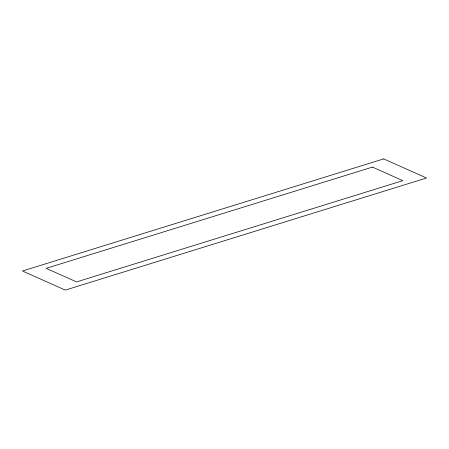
<?xml version="1.0" encoding="UTF-8"?>
<svg xmlns="http://www.w3.org/2000/svg" width="449" height="449" viewBox="0 0 449 449"><rect width="100%" height="100%" fill="white"/><g stroke="black" fill="none" stroke-linecap="round" stroke-linejoin="round"><path stroke-width="0.67" d="M383.693 158.895L22.45 271.005L65.307 290.105L426.55 177.995L383.693 158.895M372.429 167.101L46.163 268.35L76.571 281.899L402.837 180.65L372.429 167.101"/></g></svg>
